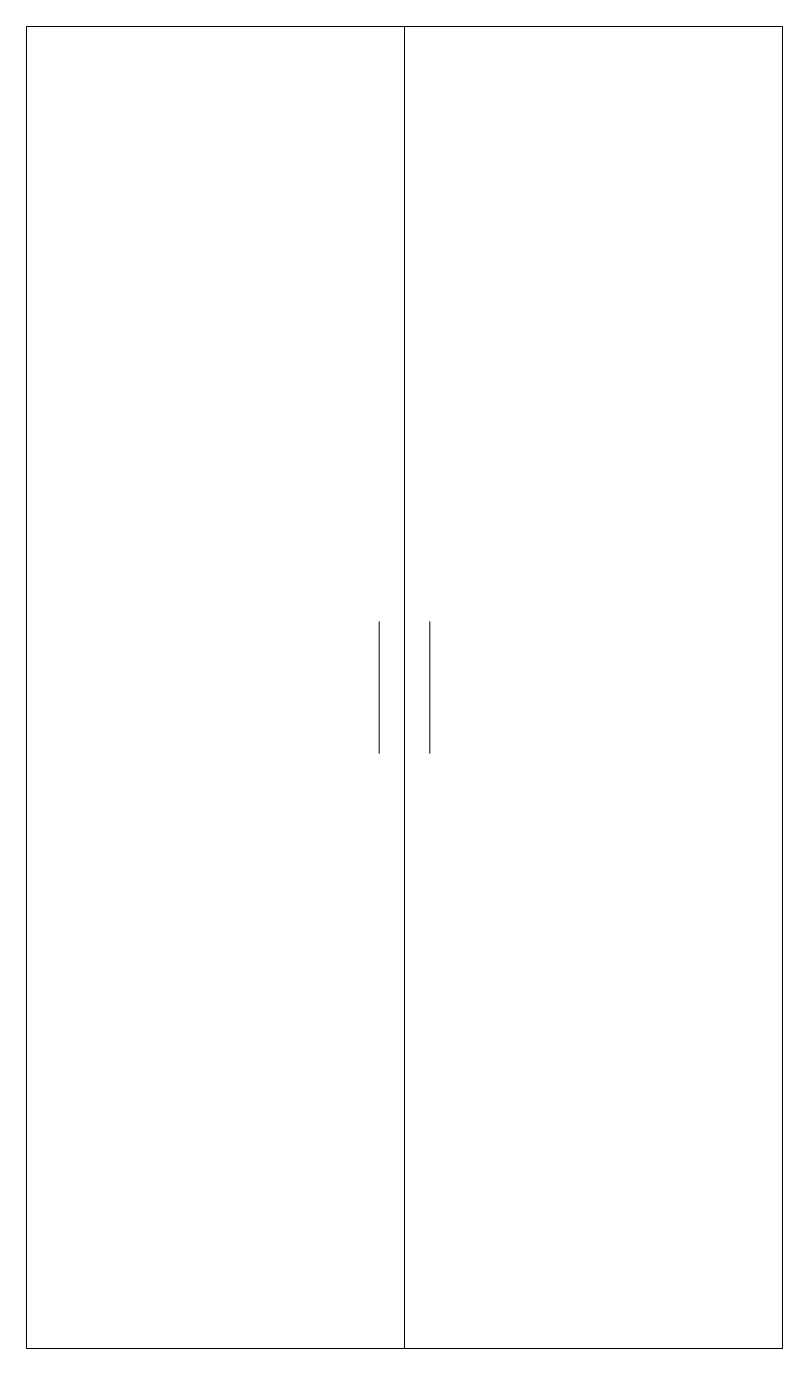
# Model space of a CAD drawing. Header units: millimetres. Extents: x 0 to 1200, y 0 to 2100.
import ezdxf

# ---------------------------------------------------------------- set-up
doc = ezdxf.new("R2010")
doc.units = ezdxf.units.MM
doc.layers.add('A-FURN', color=7, linetype='Continuous', lineweight=20, true_color=0x5c7584)

# ---------------------------------------------------------------- blocks, each defined once
blk = doc.blocks.new('201_FURNITURE_BLOCKS_TWO_DOOR_WARDROBE_ELEVATION')
at = {"layer": 'A-FURN'}
blk.add_lwpolyline([(0, 0), (1200, 0), (1200, 2100), (0, 2100)], close=True, dxfattribs=at)
for points in [[(600, 0), (600, 2100)], [(560, 945), (560, 1155)], [(640, 945), (640, 1155)]]:
    blk.add_lwpolyline(points, dxfattribs=at)

msp = doc.modelspace()

# ---------------------------------------------------------------- block references
msp.add_blockref('201_FURNITURE_BLOCKS_TWO_DOOR_WARDROBE_ELEVATION', (0, 0))

doc.saveas('drawing.dxf')
